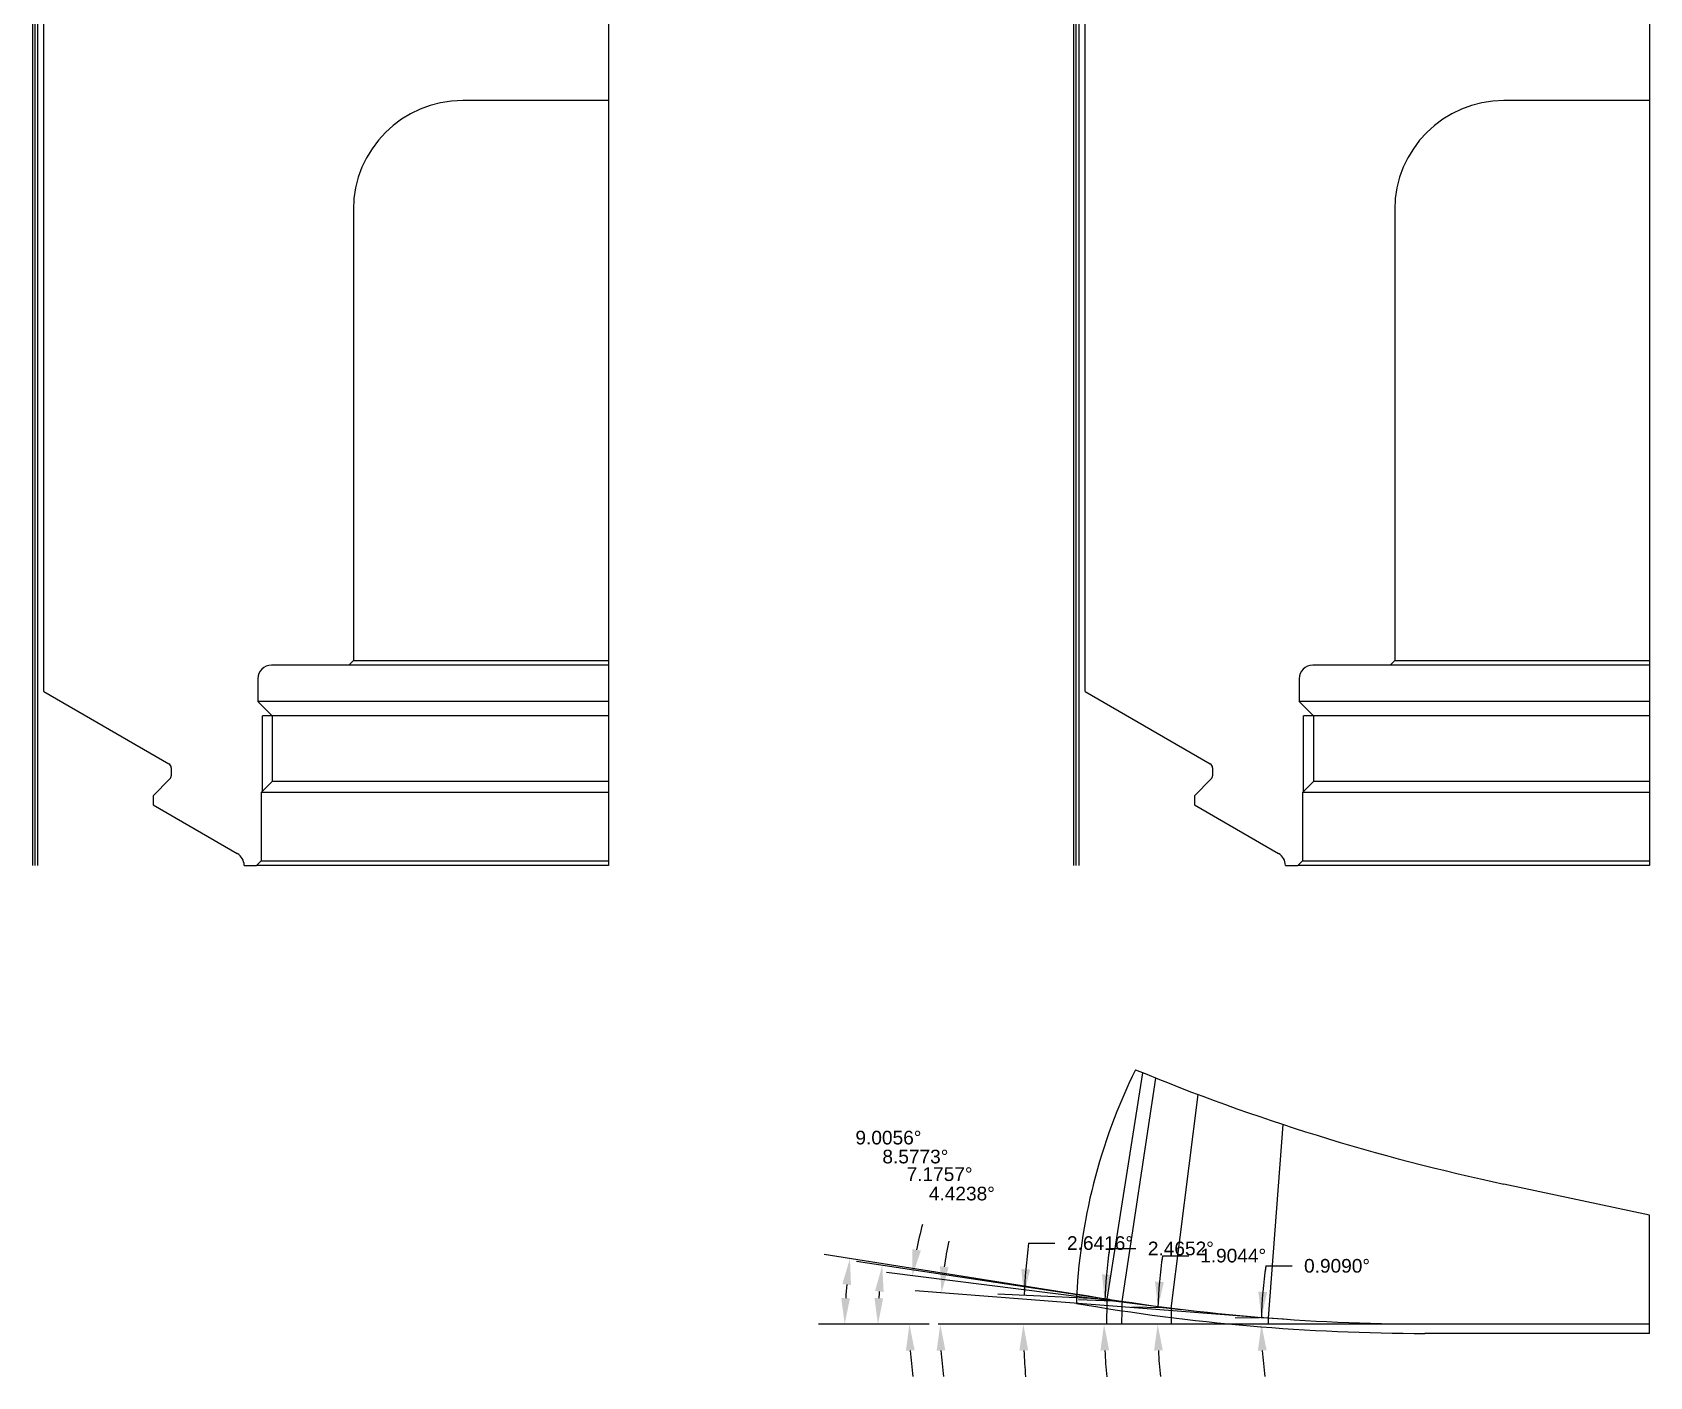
# Model space of a CAD drawing. Header units: inches. Extents: x 104.6 to 170.9, y -36.4 to -12.2.
# Drawn here: x 104.95 to 116.05, y -36.45 to -27.22 of the extents above; entities that cross this region are included whole.
import ezdxf

# ---------------------------------------------------------------- set-up
doc = ezdxf.new("R2010")
doc.units = ezdxf.units.IN
doc.header["$MEASUREMENT"] = 0
doc.header["$PDMODE"] = 35
doc.layers.get('Defpoints').update_dxf_attribs({"color": 10})
doc.layers.add('Blade_1', color=30, linetype='Continuous', true_color=0xff7f00)
doc.styles.get("Standard").update_dxf_attribs({"font": 'arial.ttf'})
doc.dimstyles.get("Standard").update_dxf_attribs({"dimtxt": 0.09375, "dimasz": 0.18, "dimexe": 0.18, "dimexo": 0.0625, "dimgap": 0.09, "dimtad": 0, "dimtih": 1, "dimtoh": 1, "dimdec": 4, "dimzin": 0, "dimdsep": 46, "dimtxsty": 'Standard', "dimcen": 0.09, "dimadec": 4, "dimazin": 0, "dimtfac": 1, "dimtdec": 4, "dimtofl": 0, "dimtmove": 0, "dimatfit": 3, "dimfxl": 1, "dimtolj": 1, "dimtzin": 0, "dimarcsym": 0})

# ---------------------------------------------------------------- blocks, each defined once
blk = doc.blocks.new('*D185')
at = {"layer": 'Blade_1', "color": 0, "lineweight": -2, "transparency": 16777216}
blk.add_line((113.313, -36.036), (111.014, -35.858), dxfattribs=at)
for start, end in [(168.1783, 171.8772), (183.6989, 187.3979)]:
    blk.add_arc((113.974, -36.087), 2.789, start, end, dxfattribs=at)
at = {"layer": 'Blade_1', "color": 0, "transparency": 16777216}
for points in [[(111.243, -35.696), (111.184, -35.689), (111.194, -35.872)], [(111.161, -36.268), (111.221, -36.266), (111.186, -36.087)]]:
    blk.add_solid(points, dxfattribs=at)
at = {"layer": 'Defpoints', "color": 0, "transparency": 16777216}
for p in [(111.186, -36.015), (113.375, -36.04), (113.5, -36.05), (111.171, -36.087), (114.513, -36.087)]:
    blk.add_point(p, dxfattribs=at)
at = {"layer": 'Blade_1', "color": 0, "transparency": 16777216, "insert": (111.334, -35.19), "char_height": 0.09375, "attachment_point": 5}
blk.add_mtext('\\A1;4.4238°', dxfattribs=at)
blk = doc.blocks.new('*D186')
at = {"layer": 'Blade_1', "color": 0, "lineweight": -2, "transparency": 16777216}
for p, q in [((113.42, -35.686), (113.6, -35.686)), ((113.375, -36.044), (113.21, -36.042)), ((113.375, -36.087), (113.21, -36.087))]:
    blk.add_line(p, q, dxfattribs=at)
for start, end in [(171.3455, 179.091), (171.3499, 175.2205), (183.8706, 187.7412)]:
    blk.add_arc((116.055, -36.087), 2.665, start, end, dxfattribs=at)
at = {"layer": 'Blade_1', "color": 0, "transparency": 16777216}
for points in [[(113.429, -35.866), (113.369, -35.863), (113.39, -36.044)], [(113.366, -36.268), (113.426, -36.266), (113.39, -36.087)]]:
    blk.add_solid(points, dxfattribs=at)
at = {"layer": 'Defpoints', "color": 0, "transparency": 16777216}
for p in [(113.39, -36.073), (113.437, -36.045), (113.437, -36.087), (116.055, -36.087)]:
    blk.add_point(p, dxfattribs=at)
at = {"layer": 'Blade_1', "color": 0, "transparency": 16777216, "insert": (113.909, -35.686), "char_height": 0.09375, "attachment_point": 5}
blk.add_mtext('\\A1;0.9090°', dxfattribs=at)
blk = doc.blocks.new('*D187')
at = {"layer": 'Blade_1', "color": 0, "lineweight": -2, "transparency": 16777216}
for p, q in [((112.648, -35.962), (110.816, -35.731)), ((111.109, -36.087), (110.794, -36.087))]:
    blk.add_line(p, q, dxfattribs=at)
for start, end in [(165.0824, 168.9534), (183.8709, 187.7419)]:
    blk.add_arc((113.639, -36.087), 2.665, start, end, dxfattribs=at)
at = {"layer": 'Blade_1', "color": 0, "transparency": 16777216}
for points in [[(111.053, -35.581), (110.994, -35.571), (110.995, -35.754)], [(110.95, -36.268), (111.01, -36.266), (110.974, -36.087)]]:
    blk.add_solid(points, dxfattribs=at)
at = {"layer": 'Defpoints', "color": 0, "transparency": 16777216}
for p in [(110.976, -35.976), (112.71, -35.97), (112.834, -35.985), (111.171, -36.087), (114.513, -36.087)]:
    blk.add_point(p, dxfattribs=at)
at = {"layer": 'Blade_1', "color": 0, "transparency": 16777216, "insert": (111.181, -35.057), "char_height": 0.09375, "attachment_point": 5}
blk.add_mtext('\\A1;7.1757°', dxfattribs=at)
blk = doc.blocks.new('*D188')
at = {"layer": 'Blade_1', "color": 0, "lineweight": -2, "transparency": 16777216}
for p, q in [((112.711, -35.616), (112.891, -35.616)), ((112.709, -35.975), (112.5, -35.969)), ((112.707, -36.087), (112.498, -36.087))]:
    blk.add_line(p, q, dxfattribs=at)
for start, end in [(171.9846, 178.0956), (171.9867, 175.0412), (183.0544, 186.1089)]:
    blk.add_arc((116.055, -36.087), 3.377, start, end, dxfattribs=at)
at = {"layer": 'Blade_1', "color": 0, "transparency": 16777216}
for points in [[(112.72, -35.797), (112.66, -35.793), (112.68, -35.975)], [(112.653, -36.267), (112.713, -36.266), (112.678, -36.087)]]:
    blk.add_solid(points, dxfattribs=at)
at = {"layer": 'Defpoints', "color": 0, "transparency": 16777216}
for p in [(112.678, -36.049), (112.772, -35.978), (112.77, -36.087), (116.055, -36.087)]:
    blk.add_point(p, dxfattribs=at)
at = {"layer": 'Blade_1', "color": 0, "transparency": 16777216, "insert": (113.196, -35.616), "char_height": 0.09375, "attachment_point": 5}
blk.add_mtext('\\A1;1.9044°', dxfattribs=at)
blk = doc.blocks.new('*D189')
at = {"layer": 'Blade_1', "color": 0, "lineweight": -2, "transparency": 16777216}
for p, q in [((112.352, -35.919), (110.611, -35.656)), ((111.109, -36.087), (110.578, -36.087))]:
    blk.add_line(p, q, dxfattribs=at)
blk.add_arc((113.467, -36.087), 2.709, 175.2303, 176.1925, dxfattribs=at)
at = {"layer": 'Blade_1', "color": 0, "transparency": 16777216}
for points in [[(110.738, -35.858), (110.797, -35.865), (110.788, -35.683)], [(110.794, -35.908), (110.734, -35.906), (110.758, -36.087)]]:
    blk.add_solid(points, dxfattribs=at)
at = {"layer": 'Defpoints', "color": 0, "transparency": 16777216}
for p in [(110.762, -35.952), (112.414, -35.928), (112.454, -35.934), (111.171, -36.087), (114.513, -36.087)]:
    blk.add_point(p, dxfattribs=at)
at = {"layer": 'Blade_1', "color": 0, "transparency": 16777216, "insert": (111.015, -34.936), "char_height": 0.09375, "attachment_point": 5}
blk.add_mtext('\\A1;8.5773°', dxfattribs=at)
blk = doc.blocks.new('*D190')
at = {"layer": 'Blade_1', "color": 0, "lineweight": -2, "transparency": 16777216}
for p, q in [((112.347, -35.567), (112.527, -35.567)), ((112.371, -35.928), (112.134, -35.918)), ((112.368, -36.087), (112.13, -36.087))]:
    blk.add_line(p, q, dxfattribs=at)
for start, end in [(172.0238, 177.5348), (172.0254, 174.7801), (182.7547, 185.5094)]:
    blk.add_arc((116.055, -36.087), 3.744, start, end, dxfattribs=at)
at = {"layer": 'Blade_1', "color": 0, "transparency": 16777216}
for points in [[(112.356, -35.748), (112.296, -35.744), (112.314, -35.926)], [(112.285, -36.267), (112.345, -36.266), (112.31, -36.087)]]:
    blk.add_solid(points, dxfattribs=at)
at = {"layer": 'Defpoints', "color": 0, "transparency": 16777216}
for p in [(112.434, -35.931), (112.311, -36.033), (112.43, -36.087), (116.055, -36.087)]:
    blk.add_point(p, dxfattribs=at)
at = {"layer": 'Blade_1', "color": 0, "transparency": 16777216, "insert": (112.837, -35.567), "char_height": 0.09375, "attachment_point": 5}
blk.add_mtext('\\A1;2.4652°', dxfattribs=at)
blk = doc.blocks.new('*D191')
at = {"layer": 'Blade_1', "color": 0, "lineweight": -2, "transparency": 16777216}
for p, q in [((112.253, -35.903), (110.388, -35.607)), ((111.109, -36.087), (110.35, -36.087))]:
    blk.add_line(p, q, dxfattribs=at)
blk.add_arc((113.415, -36.087), 2.884, 174.5704, 176.424, dxfattribs=at)
at = {"layer": 'Blade_1', "color": 0, "transparency": 16777216}
for points in [[(110.514, -35.81), (110.573, -35.818), (110.566, -35.635)], [(110.566, -35.908), (110.506, -35.906), (110.53, -36.087)]]:
    blk.add_solid(points, dxfattribs=at)
at = {"layer": 'Defpoints', "color": 0, "transparency": 16777216}
for p in [(110.534, -35.936), (112.315, -35.912), (112.347, -35.917), (111.171, -36.087), (114.513, -36.087)]:
    blk.add_point(p, dxfattribs=at)
at = {"layer": 'Blade_1', "color": 0, "transparency": 16777216, "insert": (110.83, -34.806), "char_height": 0.09375, "attachment_point": 5}
blk.add_mtext('\\A1;9.0056°', dxfattribs=at)
blk = doc.blocks.new('*D192')
at = {"layer": 'Blade_1', "color": 0, "lineweight": -2, "transparency": 16777216}
for p, q in [((111.792, -35.53), (111.972, -35.53)), ((112.268, -35.912), (111.58, -35.88)), ((112.264, -36.087), (111.576, -36.087))]:
    blk.add_line(p, q, dxfattribs=at)
for start, end in [(172.5591, 177.3584), (172.5601, 174.9592), (182.3991, 184.7983)]:
    blk.add_arc((116.055, -36.087), 4.299, start, end, dxfattribs=at)
at = {"layer": 'Blade_1', "color": 0, "transparency": 16777216}
for points in [[(111.802, -35.711), (111.742, -35.707), (111.76, -35.889)], [(111.729, -36.267), (111.789, -36.266), (111.756, -36.087)]]:
    blk.add_solid(points, dxfattribs=at)
at = {"layer": 'Defpoints', "color": 0, "transparency": 16777216}
for p in [(112.331, -35.915), (111.756, -36.021), (112.327, -36.087), (116.055, -36.087)]:
    blk.add_point(p, dxfattribs=at)
at = {"layer": 'Blade_1', "color": 0, "transparency": 16777216, "insert": (112.282, -35.53), "char_height": 0.09375, "attachment_point": 5}
blk.add_mtext('\\A1;2.6416°', dxfattribs=at)

msp = doc.modelspace()

# ---------------------------------------------------------------- linework, layer by layer
for p, q in [((104.99043, -24.43668), (104.99043, -32.93668)), ((108.90793, -24.43668), (108.90793, -32.93668)), ((112.13713, -24.43668), (112.13713, -32.93668)), ((116.05463, -24.43668), (116.05463, -32.93668)), ((105.03293, -31.744), (105.03293, -26.8065)), ((112.17963, -31.744), (112.17963, -26.8065)), ((108.90793, -27.68668), (107.90793, -27.68668)), ((116.05463, -27.68668), (115.05463, -27.68668)), ((107.15793, -28.43668), (107.15793, -31.53043)), ((114.30463, -28.43668), (114.30463, -31.53043)), ((107.12668, -31.56168), (106.59543, -31.56168)), ((107.15793, -31.53043), (107.12668, -31.56168)), ((108.90793, -31.56168), (107.12668, -31.56168)), ((107.15793, -31.53043), (108.90793, -31.53043)), ((114.27338, -31.56168), (113.74213, -31.56168)), ((114.30463, -31.53043), (114.27338, -31.56168)), ((116.05463, -31.56168), (114.27338, -31.56168)), ((114.30463, -31.53043), (116.05463, -31.53043)), ((105.03293, -31.744), (105.8923, -32.24016)), ((106.50168, -31.65543), (106.50168, -31.81168)), ((112.17963, -31.744), (113.039, -32.24016)), ((113.64838, -31.65543), (113.64838, -31.81168)), ((108.90793, -31.81168), (106.50168, -31.81168)), ((106.50168, -31.81168), (106.60058, -31.91058)), ((116.05463, -31.81168), (113.64838, -31.81168)), ((113.64838, -31.81168), (113.74728, -31.91058)), ((106.60058, -31.91058), (106.53293, -31.91058)), ((106.53293, -32.42848), (106.53293, -31.91058)), ((108.90793, -31.91058), (106.60058, -31.91058)), ((106.60058, -31.91058), (106.60058, -32.36083)), ((113.74728, -31.91058), (113.67963, -31.91058)), ((113.67963, -32.42848), (113.67963, -31.91058)), ((116.05463, -31.91058), (113.74728, -31.91058)), ((113.74728, -31.91058), (113.74728, -32.36083)), ((105.90793, -32.26722), (105.90793, -32.32127)), ((113.05463, -32.26722), (113.05463, -32.32127)), ((105.89878, -32.34336), (105.78293, -32.45921)), ((106.60058, -32.36083), (106.52473, -32.43668)), ((108.90793, -32.36083), (106.60058, -32.36083)), ((113.04547, -32.34336), (112.92963, -32.45921)), ((113.74728, -32.36083), (113.67143, -32.43668)), ((116.05463, -32.36083), (113.74728, -32.36083)), ((105.78293, -32.45921), (105.78293, -32.52171)), ((105.78293, -32.52171), (106.36105, -32.85549)), ((108.90793, -32.43668), (106.52473, -32.43668)), ((106.52473, -32.43668), (106.52473, -32.90543)), ((112.92963, -32.45921), (112.92963, -32.52171)), ((112.92963, -32.52171), (113.50775, -32.85549)), ((116.05463, -32.43668), (113.67143, -32.43668)), ((113.67143, -32.43668), (113.67143, -32.90543)), ((106.40793, -32.93668), (106.49348, -32.93668)), ((106.52473, -32.90543), (106.49348, -32.93668)), ((108.90793, -32.93668), (106.49348, -32.93668)), ((106.52473, -32.90543), (108.90793, -32.90543)), ((113.55463, -32.93668), (113.64018, -32.93668)), ((113.67143, -32.90543), (113.64018, -32.93668)), ((116.05463, -32.93668), (113.64018, -32.93668)), ((113.67143, -32.90543), (116.05463, -32.90543)), ((116.05463, -35.33672), (115.05463, -35.12416)), ((116.05463, -36.08672), (116.05463, -35.33672)), ((116.05463, -36.14922), (114.51253, -36.14922)), ((116.05463, -36.14922), (116.05463, -36.08672))]:
    msp.add_line(p, q)
at = {"color": 5}
for p, q in [((104.95443, -25.89792), (104.95443, -32.93668)), ((104.97043, -25.89792), (104.97043, -32.93668)), ((112.10113, -25.89792), (112.10113, -32.93668)), ((112.11713, -25.89792), (112.11713, -32.93668))]:
    msp.add_line(p, q, dxfattribs=at)
at = {"color": 1}
msp.add_line((114.51253, -36.08672), (111.17149, -36.08672), dxfattribs=at)
msp.add_lwpolyline([(116.05463, -36.08672), (114.51253, -36.08672, -0.04296551), (112.13042, -35.88164)], format="xyb")
for centre, radius, start, end in [((107.90793, -28.43668), 0.75, 90, 180), ((115.05463, -28.43668), 0.75, 90, 180), ((106.59543, -31.65543), 0.09375, 90, 180), ((113.74213, -31.65543), 0.09375, 90, 180), ((105.87668, -32.26722), 0.03125, 0, 60), ((113.02338, -32.26722), 0.03125, 0, 60), ((105.87668, -32.32127), 0.03125, 315, 0), ((113.02338, -32.32127), 0.03125, 315, 0), ((106.31418, -32.93668), 0.09375, 0, 60), ((113.46088, -32.93668), 0.09375, 0, 60), ((116.05463, -36.08672), 3.9375, 153.658483, 177.911502), ((118.06934, -20.94102), 14.5, 247.523693, 258), ((114.51253, -22.14922), 14, 260.159083, 270)]:
    msp.add_arc(centre, radius, start, end)
at = {"layer": 'Blade_1'}
for p, q in [((112.33088, -35.91491), (112.57721, -34.36065)), ((112.43384, -35.93084), (112.66529, -34.39636)), ((112.77156, -35.97756), (112.95637, -34.50964)), ((113.43748, -36.0452), (113.54034, -34.71557)), ((112.34669, -35.91742), (112.31508, -35.91241)), ((112.41407, -35.92785), (112.45362, -35.93382)), ((112.70955, -35.96975), (112.83357, -35.98536)), ((112.7166, -35.97067), (112.84063, -35.98622)), ((113.49979, -36.05002), (113.37516, -36.04038)), ((113.56367, -36.05452), (113.439, -36.04545))]:
    msp.add_line(p, q, dxfattribs=at)
for radius, start in [(3.7277, 177.358369), (3.62414, 177.534818), (3.28488, 178.095627), (2.61748, 179.091035)]:
    msp.add_arc((116.05463, -36.08672), radius, start, 180, dxfattribs=at)

# ---------------------------------------------------------------- dimensions: what is measured, and where the dimension line sits
for base, line1, line2, picture, middle in [((110.53442204, -35.93566401), ((114.51252537, -36.086719), (111.17148846, -36.086719)), ((112.34668664, -35.91741804), (112.3150811, -35.91240907)), '*D191', (110.83049621, -34.80576174)), ((110.76157041, -35.95158745), ((114.51252537, -36.086719), (111.17148846, -36.086719)), ((112.41406663, -35.9278538), (112.45361925, -35.93381953)), '*D189', (111.01455444, -34.9363746)), ((110.976163, -35.975506), ((114.512525, -36.086719), (111.171488, -36.086719)), ((112.709551, -35.969751), (112.833572, -35.985365)), '*D187', (111.180875, -35.056895)), ((111.1864775, -36.0149562), ((114.5125254, -36.086719), (111.1714885, -36.086719)), ((113.4997896, -36.0500168), (113.375162, -36.0403751)), '*D185', (111.3335116, -35.1904425))]:
    dim = msp.add_angular_dim_2l(base=base, line1=line1, line2=line2, dimstyle='Standard', dxfattribs=at)
    dim.commit()
    dim.dimension.update_dxf_attribs({"geometry": picture, "text_midpoint": middle, "dimtype": 162})
for base, p1, p2, picture, middle in [((111.756082, -36.020652), (112.330884, -35.914914), (112.326923, -36.086719), '*D192', (112.281988, -35.529973)), ((112.310767, -36.033021), (112.433843, -35.930837), (112.430489, -36.086719), '*D190', (112.836814, -35.567164)), ((112.677966, -36.049307), (112.771561, -35.977558), (112.769747, -36.086719), '*D188', (113.195748, -35.615849)), ((113.389634, -36.072626), (113.437476, -36.045196), (113.437146, -36.086719), '*D186', (113.909352, -35.685695))]:
    dim = msp.add_angular_dim_3p(base=base, center=(116.054625, -36.086719), p1=p1, p2=p2, dimstyle='Standard', dxfattribs=at)
    dim.commit()
    dim.dimension.update_dxf_attribs({"geometry": picture, "text_midpoint": middle})

doc.saveas('drawing.dxf')
